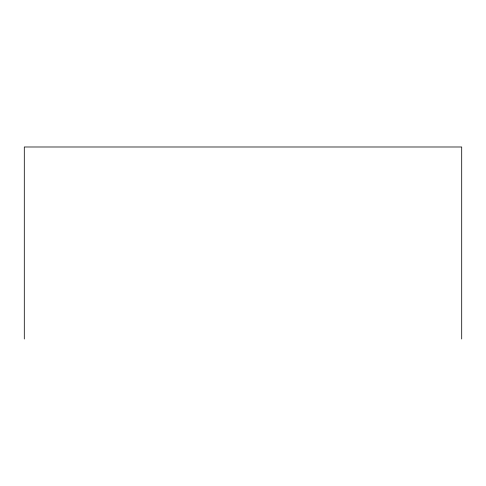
<?xml version="1.0" encoding="UTF-8"?>
<svg xmlns="http://www.w3.org/2000/svg" width="486" height="486" viewBox="0 0 486 486"><rect width="100%" height="100%" fill="white"/><g stroke="black" fill="none" stroke-linecap="round" stroke-linejoin="round"><path stroke-width="0.73" d="M461.7 339.009L461.7 146.991L24.3 146.991L24.3 339.009"/></g></svg>
